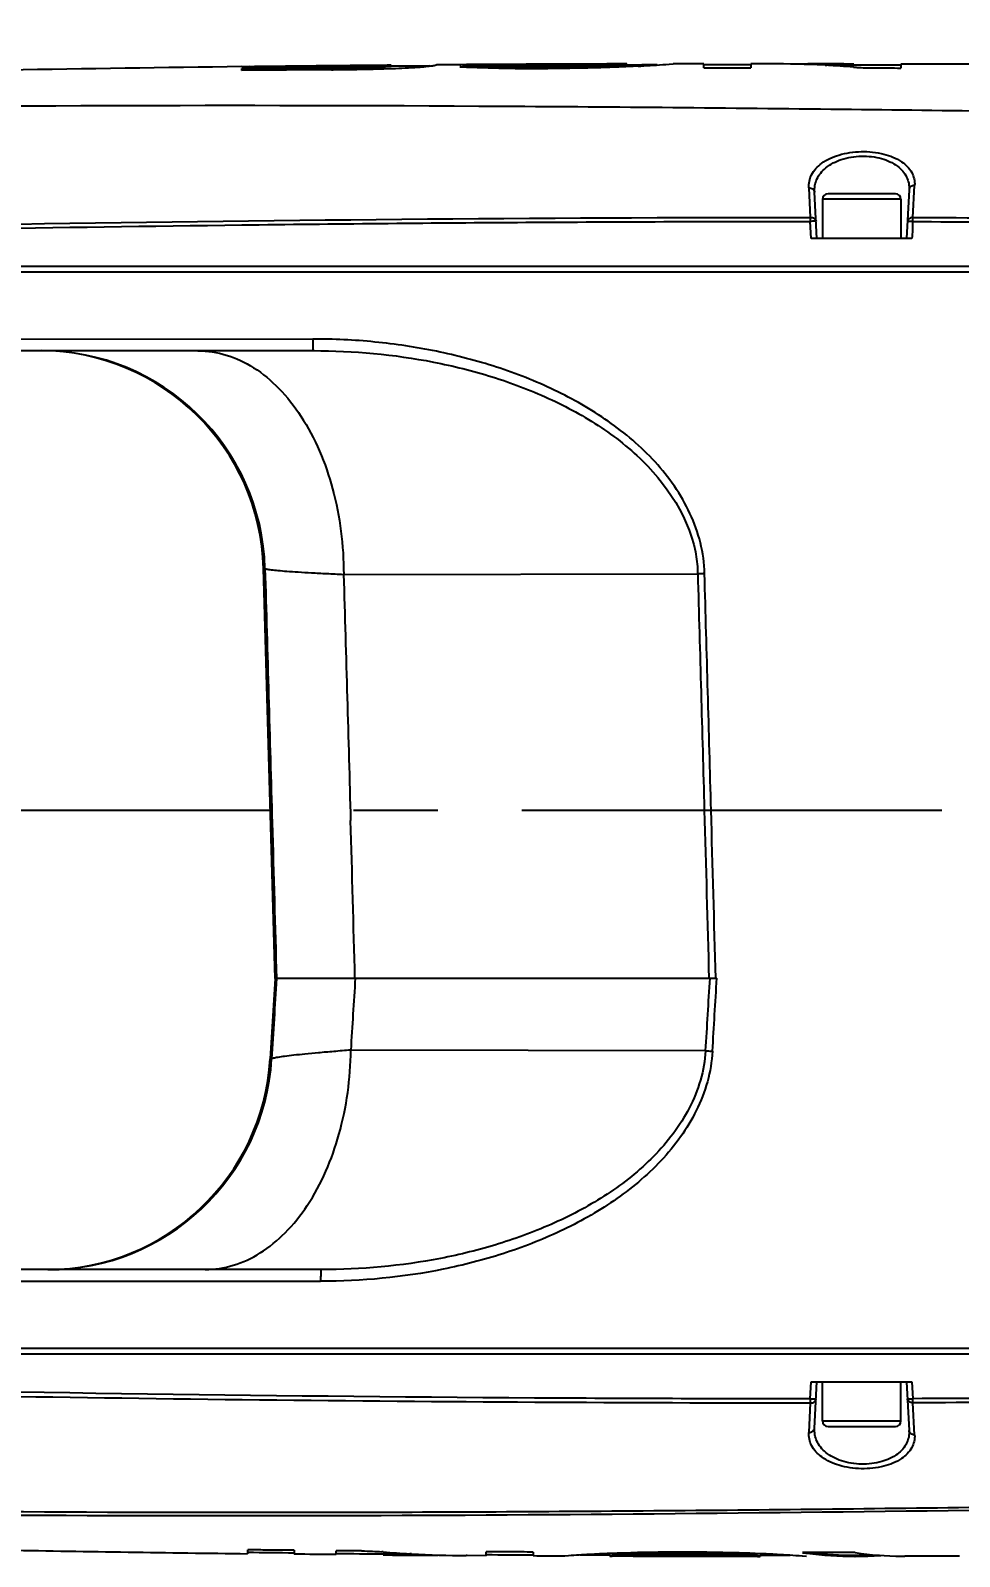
# Model space of a CAD drawing. Header units: millimetres. Extents: x 5828 to 6704, y 123 to 421.
# Drawn here: x 6401.92 to 6406.06, y 205.86 to 212.66 of the extents above; entities that cross this region are included whole.
import ezdxf
from ezdxf import colors
from ezdxf.entities.mleader import LeaderData, LeaderLine
from ezdxf.math import Vec2, Vec3

# ---------------------------------------------------------------- set-up
doc = ezdxf.new("R2010")
doc.units = ezdxf.units.MM
doc.linetypes.add('CENTER', pattern=[0.6, 0.375, -0.075, 0.075, -0.075])
for name, color, linetype in [('中心线', 7, 'Continuous'), ('外形图', 7, 'Continuous'), ('多重引线', 7, 'Continuous')]:
    doc.layers.add(name, color=color, linetype=linetype)
doc.styles.add('微软雅黑', font='msyh.ttc', dxfattribs={"height": 1.5})

msp = doc.modelspace()

# ---------------------------------------------------------------- linework, layer by layer
at = {"layer": '中心线', "linetype": 'CENTER', "ltscale": 5}
msp.add_line((6395.1097, 209.1865), (6433.2693, 209.1865), dxfattribs=at)
at = {"layer": '外形图', "color": 7, "linetype": 'Continuous'}
for p, q in [((6402.8952, 212.5037), (6402.8606, 212.5032)), ((6402.8608, 212.4855), (6402.8608, 212.4957)), ((6403.2558, 212.4949), (6402.8608, 212.4907)), ((6403.2605, 212.4897), (6402.8608, 212.4855)), ((6403.2604, 212.5), (6403.2557, 212.5)), ((6403.2558, 212.4949), (6403.2558, 212.5)), ((6403.2604, 212.495), (6403.2558, 212.4949)), ((6403.4708, 212.4996), (6403.4708, 212.5046)), ((6403.5265, 212.5043), (6403.5265, 212.5093)), ((6403.8386, 212.5121), (6403.7294, 212.5114)), ((6403.7294, 212.5114), (6403.7294, 212.5114)), ((6403.7294, 212.5114), (6403.7294, 212.5114)), ((6403.8339, 212.5026), (6403.8387, 212.5024)), ((6403.9743, 212.504), (6403.9743, 212.509)), ((6403.9789, 212.5089), (6403.9743, 212.509)), ((6403.9743, 212.504), (6403.9789, 212.5039)), ((6403.9789, 212.5039), (6403.9789, 212.5089)), ((6404.2258, 212.5014), (6404.2258, 212.5064)), ((6404.4791, 212.506), (6404.4791, 212.511)), ((6404.578, 212.5104), (6404.5669, 212.5098)), ((6404.578, 212.5154), (6404.567, 212.5148)), ((6404.578, 212.5104), (6404.578, 212.5154)), ((6404.578, 212.5154), (6404.578, 212.5154)), ((6404.578, 212.5104), (6404.578, 212.5104)), ((6404.7672, 212.5144), (6404.7846, 212.5158)), ((6404.7846, 212.5158), (6404.7846, 212.5158)), ((6404.9216, 212.4981), (6404.9216, 212.516)), ((6405.1312, 212.511), (6405.0612, 212.511)), ((6405.1312, 212.516), (6405.1312, 212.4981)), ((6405.2155, 212.516), (6405.1312, 212.516)), ((6405.4628, 212.5107), (6405.428, 212.5108)), ((6405.4628, 212.5095), (6405.4696, 212.5091)), ((6405.4628, 212.5094), (6405.4696, 212.5091)), ((6405.5906, 212.5011), (6405.5966, 212.5006)), ((6405.5906, 212.501), (6405.5966, 212.5006)), ((6405.5913, 212.5088), (6405.5913, 212.5138)), ((6405.6871, 212.5103), (6405.5913, 212.5105)), ((6405.6871, 212.5103), (6405.661, 212.5103)), ((6405.8009, 212.515), (6405.8009, 212.4972)), ((6405.3904, 211.9627), (6405.3971, 211.831)), ((6405.4267, 211.7365), (6405.4159, 211.9436)), ((6405.7767, 211.9365), (6405.4767, 211.9365)), ((6405.8381, 211.9543), (6405.8267, 211.7365)), ((6405.8551, 211.8303), (6405.8627, 211.9736)), ((6405.4517, 211.9115), (6405.4517, 211.7365)), ((6405.8017, 211.9115), (6405.4517, 211.9115)), ((6405.8017, 211.9115), (6405.8017, 211.7365)), ((6405.4008, 211.7365), (6405.3968, 211.8128)), ((6405.8508, 211.7365), (6405.4008, 211.7365)), ((6412.6251, 211.5865), (6397.4759, 211.5865)), ((6397.477, 211.6125), (6411.2023, 211.6125)), ((6397.4642, 211.2876), (6403.177, 211.2883)), ((6399.928, 211.2365), (6403.1796, 211.2365)), ((6403.0089, 208.4347), (6402.9578, 210.2644)), ((6402.9642, 210.2644), (6402.9578, 210.2644)), ((6403.3154, 210.2383), (6404.8943, 210.2405)), ((6403.0089, 208.4347), (6402.9873, 208.0763)), ((6403.0089, 208.4347), (6403.0155, 208.4347)), ((6403.3662, 208.4365), (6404.9801, 208.4365)), ((6404.9296, 208.1131), (6403.3475, 208.116)), ((6402.9873, 208.0763), (6402.9937, 208.0763)), ((6403.2149, 207.1365), (6399.7144, 207.1365)), ((6399.71, 207.0847), (6403.2123, 207.0847)), ((6397.4759, 206.7865), (6412.6269, 206.7865)), ((6397.477, 206.7604), (6411.2023, 206.7604)), ((6405.3968, 206.5601), (6405.4008, 206.6365)), ((6405.4008, 206.6365), (6405.8508, 206.6365)), ((6405.4159, 206.4294), (6405.4267, 206.6365)), ((6405.4517, 206.4615), (6405.4517, 206.6365)), ((6405.8017, 206.4615), (6405.8017, 206.6365)), ((6405.8267, 206.6365), (6405.8381, 206.4187)), ((6405.8508, 206.6365), (6405.8548, 206.5609)), ((6405.3971, 206.542), (6405.3904, 206.4102)), ((6405.8627, 206.3994), (6405.8551, 206.5427)), ((6405.4517, 206.4615), (6405.8017, 206.4615)), ((6405.4767, 206.4365), (6405.7767, 206.4365)), ((6402.8869, 205.8694), (6402.8869, 205.8868)), ((6403.095, 205.8845), (6403.095, 205.8671)), ((6403.2812, 205.8652), (6403.2812, 205.8826)), ((6403.4915, 205.8775), (6403.4855, 205.878)), ((6403.4915, 205.8774), (6403.4855, 205.878)), ((6403.4909, 205.8699), (6403.4909, 205.8649)), ((6403.6184, 205.8685), (6403.6109, 205.8689)), ((6403.6184, 205.8685), (6403.6109, 205.8689)), ((6403.6145, 205.8624), (6403.6184, 205.8624)), ((6403.6145, 205.8624), (6403.6184, 205.8624)), ((6403.8657, 205.8607), (6403.8619, 205.8607)), ((6403.9509, 205.8602), (6403.8657, 205.8607)), ((6403.9509, 205.8602), (6403.9509, 205.8777)), ((6404.1606, 205.8766), (6404.1606, 205.8591)), ((6404.3182, 205.8599), (6404.2963, 205.8585)), ((6404.5023, 205.8628), (6404.3685, 205.8632)), ((6404.5043, 205.8702), (6404.5018, 205.8701)), ((6404.5023, 205.8628), (6404.5129, 205.8634)), ((6404.5023, 205.8628), (6404.5023, 205.8578)), ((6404.5023, 205.8628), (6404.5023, 205.8628)), ((6404.6015, 205.8669), (6404.6015, 205.8619)), ((6404.8385, 205.8701), (6404.8385, 205.8651)), ((6405.0731, 205.8663), (6405.0731, 205.8613)), ((6405.1619, 205.8625), (6405.1731, 205.862)), ((6405.1731, 205.862), (6405.173, 205.862)), ((6405.1731, 205.862), (6405.1731, 205.857)), ((6405.3079, 205.862), (6405.1731, 205.862)), ((6405.2418, 205.862), (6405.1731, 205.862)), ((6405.5979, 205.8747), (6405.5963, 205.8749)), ((6405.5979, 205.8747), (6405.5963, 205.8749)), ((6404.3026, 205.8589), (6404.2965, 205.8585)), ((6404.5023, 205.8578), (6404.5128, 205.8584)), ((6404.5023, 205.8578), (6404.5023, 205.8578)), ((6404.5024, 205.8578), (6404.5023, 205.8578)), ((6405.162, 205.8575), (6405.1731, 205.857)), ((6405.1731, 205.857), (6405.173, 205.857)), ((6405.3619, 205.8584), (6405.3607, 205.8585)), ((6405.3795, 205.8571), (6405.3619, 205.8584)), ((6405.3795, 205.8571), (6405.3795, 205.8571)), ((6405.5957, 205.8575), (6405.5967, 205.8575)), ((6405.5957, 205.8575), (6405.5967, 205.8575))]:
    msp.add_line(p, q, dxfattribs=at)
for centre, radius, start, end in [((6404.7585, 51.2794), 161.235, 90.674451, 91.044346), ((6404.9104, 38.98), 173.5348, 90.544798, 90.665373), ((6403.0996, 229.0837), 16.5844, 270.5554, 270.69057), ((6403.0998, 229.0326), 16.5384, 270.5566, 270.69195), ((6403.4105, 213.7506), 1.2524, 272.75979, 273.41314), ((6404.9222, 38.0943), 174.4162, 90.401511, 90.458557), ((6404.2657, 204.4906), 8.0237, 92.7499, 93.08448), ((6405.0444, 21.537), 190.9789, 90.245608, 90.361735), ((6404.1882, 220.3932), 7.8985, 267.46407, 270.27294), ((6404.2658, 204.4884), 8.0259, 92.08086, 92.74992), ((6404.2658, 204.4877), 8.0216, 92.082, 92.67704), ((6404.1839, 220.5576), 8.0514, 268.5416, 270.29834), ((6404.1837, 220.5444), 8.0432, 268.54113, 270.29966), ((6404.2077, 220.4327), 7.9264, 270.13068, 271.96196), ((6404.2075, 220.4292), 7.9278, 270.13238, 271.96334), ((6404.2209, 219.4865), 6.9803, 272.11944, 272.84147), ((6404.2222, 219.4478), 6.9466, 272.11935, 272.84478), ((6405.0685, 17.2855), 195.2255, 90.104083, 90.143962), ((6405.0682, 17.3817), 195.1294, 90.10391, 90.143941), ((6404.1765, 220.6017), 8.1089, 273.19531, 273.37665), ((6404.2231, 219.835), 7.3407, 273.36565, 274.2505), ((6405.213, 207.7374), 4.7786, 87.00374, 89.97047), ((6405.4551, 207.697), 4.8187, 89.90769, 91.35991), ((6405.2123, 207.7249), 4.7912, 85.47111, 86.92145), ((6405.4767, 211.9115), 0.025, 90, 180), ((6405.7767, 211.9115), 0.025, 0, 90), ((6401.9582, 210.2365), 1, 1.6, 89.61314), ((6401.9647, 210.2367), 0.9998, 1.58912, 89.98904), ((6079.88, 199.9646), 323.5964, 1.500185, 1.624864), ((6473.6111, 203.891), 70.3911, 176.297605, 176.558972), ((6401.9891, 208.1365), 1, 270.38587, 356.55), ((6401.9957, 208.1363), 0.9998, 270.01045, 356.56129), ((6405.4202, 427.8398), 221.2975, 268.721407, 269.994013), ((6405.4767, 206.4615), 0.025, 180, 270), ((6405.7767, 206.4615), 0.025, 270, 0), ((6404.7616, 367.2889), 161.4304, 268.955805, 269.334575), ((6404.9858, 387.7111), 181.8488, 269.462913, 269.528981), ((6403.892, 210.6315), 4.7709, 265.18457, 266.62147), ((6404.9858, 387.7111), 181.8488, 269.567922, 269.578726), ((6403.8914, 210.6213), 4.7606, 266.7125, 269.64418), ((6403.6506, 210.6578), 4.7956, 269.61568, 271.01672), ((6405.036, 395.164), 189.3019, 269.671572, 269.735025), ((6404.7669, 199.4239), 6.4517, 93.1534, 93.98764), ((6404.7539, 199.6307), 6.2445, 92.31311, 93.13869), ((6404.817, 199.3136), 6.5518, 91.88525, 92.661), ((6404.8163, 199.3406), 6.5299, 91.88575, 92.66383), ((6404.8124, 198.9876), 6.8825, 89.78303, 91.7562), ((6404.8123, 198.9839), 6.8812, 89.78229, 91.75583), ((6404.8485, 198.1756), 7.7005, 87.20509, 90.07482), ((6404.8449, 198.8738), 6.9963, 88.13091, 90.05274), ((6404.8449, 198.864), 7.0011, 88.13213, 90.05263), ((6404.7992, 198.4261), 7.4453, 87.20705, 87.8914), ((6404.7984, 198.3979), 7.4685, 87.20964, 87.89206), ((6404.7907, 197.6567), 8.2216, 86.80133, 86.97927), ((6404.8536, 198.7107), 7.1658, 85.93893, 86.83282), ((6405.5958, 207.4553), 1.598, 261.57999, 262.2892), ((6405.5927, 207.431), 1.5735, 262.27968, 270.10739), ((6405.5926, 207.4328), 1.5703, 263.016, 270.11175), ((6405.0923, 435.7591), 229.8974, 270.125447, 270.15288), ((6405.5922, 207.4228), 1.5653, 270.168, 274.35725), ((6405.8157, 207.2946), 1.4366, 261.28062, 269.54562), ((6405.8149, 207.2783), 1.4202, 269.57146, 270.18061)]:
    msp.add_arc(centre, radius, start, end, dxfattribs=at)
for points, knots in [([(6403.2558, 212.5), (6403.2229, 212.4996), (6403.1653, 212.4981), (6403.083, 212.4976), (6402.9842, 212.4985), (6402.9102, 212.4963), (6402.8608, 212.4957)], [0, 0, 0, 0, 0.250004, 0.437498, 0.625003, 1, 1, 1, 1]), ([(6403.2603, 212.4897), (6403.2821, 212.4899), (6403.3683, 212.4909), (6403.4544, 212.4924), (6403.5186, 212.4945)], [0, 0, 0, 0, 0.254036, 1, 1, 1, 1]), ([(6403.4708, 212.5046), (6403.4588, 212.504), (6403.4017, 212.5018), (6403.3446, 212.501), (6403.2995, 212.5004)], [0, 0, 0, 0, 0.209801, 1, 1, 1, 1]), ([(6403.4708, 212.4996), (6403.4588, 212.499), (6403.4017, 212.4968), (6403.3446, 212.496), (6403.2995, 212.4954)], [0, 0, 0, 0, 0.209801, 1, 1, 1, 1]), ([(6403.5265, 212.5093), (6403.5219, 212.5082), (6403.5033, 212.5066), (6403.4847, 212.5053), (6403.4708, 212.5046)], [0, 0, 0, 0, 0.253467, 1, 1, 1, 1]), ([(6403.5265, 212.5043), (6403.5229, 212.5035), (6403.509, 212.5021), (6403.4952, 212.501), (6403.485, 212.5003)], [0, 0, 0, 0, 0.270024, 1, 1, 1, 1]), ([(6403.5186, 212.4945), (6403.5565, 212.4957), (6403.6161, 212.4983), (6403.6757, 212.5031), (6403.6974, 212.5058)], [0, 0, 0, 0, 0.63417, 1, 1, 1, 1]), ([(6403.6974, 212.5058), (6403.7019, 212.5064), (6403.7122, 212.5078), (6403.7226, 212.5094), (6403.7283, 212.511)], [0, 0, 0, 0, 0.433525, 1, 1, 1, 1]), ([(6403.7283, 212.511), (6403.7286, 212.5111), (6403.7288, 212.5113), (6403.7294, 212.5113), (6403.7294, 212.5114)], [0, 0, 0, 0, 0.753129, 1, 1, 1, 1]), ([(6404.6285, 212.5054), (6404.5997, 212.5039), (6404.4656, 212.4977), (6404.3313, 212.4952), (6404.2258, 212.4948)], [0, 0, 0, 0, 0.214242, 1, 1, 1, 1]), ([(6405.5913, 212.5138), (6405.5806, 212.5141), (6405.5538, 212.5155), (6405.511, 212.5148), (6405.4789, 212.5157), (6405.4628, 212.5157)], [0, 0, 0, 0, 0.250069, 0.625022, 1, 1, 1, 1]), ([(6405.4628, 212.5107), (6405.4735, 212.5107), (6405.5003, 212.5099), (6405.5431, 212.5107), (6405.5752, 212.5093), (6405.5913, 212.5088)], [0, 0, 0, 0, 0.249988, 0.624949, 1, 1, 1, 1]), ([(6405.5966, 212.5006), (6405.6026, 212.5001), (6405.6327, 212.4982), (6405.6629, 212.4975), (6405.687, 212.4975)], [0, 0, 0, 0, 0.200355, 1, 1, 1, 1]), ([(6412.4768, 212.033), (6411.561, 212.1229), (6410.1875, 212.2089), (6408.3509, 212.2676), (6406.9553, 212.294), (6405.5126, 212.3135), (6403.3478, 212.3336), (6401.661, 212.3303), (6400.4767, 212.3137)], [0, 0, 0, 0, 0.229904, 0.343574, 0.459126, 0.578614, 0.704076, 1, 1, 1, 1]), ([(6405.3904, 211.9627), (6405.3894, 211.9826), (6405.399, 212.0265), (6405.4499, 212.0798), (6405.5287, 212.1148), (6405.6246, 212.1284), (6405.7211, 212.1187), (6405.8012, 212.0872), (6405.8539, 212.0364), (6405.8637, 211.993), (6405.8627, 211.9736)], [0, 0, 0, 0, 0.095182, 0.203768, 0.340146, 0.501297, 0.663004, 0.799675, 0.906793, 1, 1, 1, 1]), ([(6405.4159, 211.9436), (6405.4148, 211.9631), (6405.4226, 212.0054), (6405.4671, 212.0588), (6405.5381, 212.0944), (6405.625, 212.1082), (6405.7123, 212.0983), (6405.7848, 212.0664), (6405.8312, 212.0152), (6405.8391, 211.9735), (6405.8381, 211.9543)], [0, 0, 0, 0, 0.100721, 0.211282, 0.345293, 0.501559, 0.658209, 0.792245, 0.901215, 1, 1, 1, 1]), ([(6405.3904, 211.9627), (6405.3965, 211.9629), (6405.4086, 211.9601), (6405.4156, 211.9489), (6405.4159, 211.9436)], [0, 0, 0, 0, 0.53499, 1, 1, 1, 1]), ([(6405.8627, 211.9736), (6405.8567, 211.9736), (6405.845, 211.9705), (6405.8384, 211.9595), (6405.8381, 211.9543)], [0, 0, 0, 0, 0.530748, 1, 1, 1, 1]), ([(6400.4819, 211.7574), (6401.3005, 211.7745), (6402.5289, 211.7954), (6404.1672, 211.8105), (6404.9869, 211.8127), (6405.3968, 211.8128)], [0, 0, 0, 0, 0.499728, 0.749813, 1, 1, 1, 1]), ([(6400.4822, 211.7756), (6400.9056, 211.7844), (6402.5437, 211.8154), (6404.1822, 211.8312), (6405.3971, 211.8307)], [0, 0, 0, 0, 0.258451, 1, 1, 1, 1]), ([(6405.3971, 211.831), (6405.3971, 211.8298), (6405.3968, 211.8239), (6405.3968, 211.8179), (6405.3968, 211.8132)], [0, 0, 0, 0, 0.204988, 1, 1, 1, 1]), ([(6405.4227, 211.813), (6405.4227, 211.8132), (6405.4217, 211.8132), (6405.4205, 211.8134), (6405.418, 211.8134), (6405.4133, 211.8135), (6405.4061, 211.8133), (6405.4, 211.813), (6405.3968, 211.8128)], [0, 0, 0, 0, 0.021547, 0.079314, 0.172089, 0.296637, 0.621502, 1, 1, 1, 1]), ([(6405.3971, 211.831), (6405.4032, 211.8312), (6405.4151, 211.8288), (6405.4224, 211.8181), (6405.4227, 211.813)], [0, 0, 0, 0, 0.544734, 1, 1, 1, 1]), ([(6405.8551, 211.8303), (6405.8492, 211.8303), (6405.8378, 211.8276), (6405.8309, 211.8172), (6405.8307, 211.8122)], [0, 0, 0, 0, 0.543775, 1, 1, 1, 1]), ([(6405.8534, 211.8121), (6405.8505, 211.8123), (6405.8451, 211.8125), (6405.8387, 211.8127), (6405.8347, 211.8126), (6405.8326, 211.8126), (6405.8315, 211.8124), (6405.8307, 211.8124), (6405.8307, 211.8122)], [0, 0, 0, 0, 0.387525, 0.710248, 0.832553, 0.923066, 0.97916, 1, 1, 1, 1]), ([(6405.8548, 211.8124), (6405.8548, 211.8141), (6405.8548, 211.82), (6405.8549, 211.826), (6405.8551, 211.8303)], [0, 0, 0, 0, 0.284262, 1, 1, 1, 1]), ([(6405.8548, 211.8121), (6406.3008, 211.8109), (6407.193, 211.8036), (6408.3083, 211.7859), (6409.2003, 211.7613), (6409.8691, 211.7327), (6410.5371, 211.6891), (6410.981, 211.641), (6411.2023, 211.6125)], [0, 0, 0, 0, 0.249941, 0.499933, 0.624943, 0.749958, 0.874978, 1, 1, 1, 1]), ([(6405.8551, 211.8304), (6406.3707, 211.8288), (6407.3589, 211.8202), (6408.7715, 211.7954), (6410.0405, 211.7483), (6410.8356, 211.6802), (6411.2048, 211.6303)], [0, 0, 0, 0, 0.288797, 0.553477, 0.791345, 1, 1, 1, 1]), ([(6404.9252, 210.2416), (6404.9248, 210.2879), (6404.9109, 210.3806), (6404.8638, 210.5121), (6404.7941, 210.6332), (6404.6777, 210.7778), (6404.4998, 210.9287), (6404.2578, 211.0665), (6403.9988, 211.1683), (6403.7296, 211.2382), (6403.4547, 211.2792), (6403.2695, 211.2889), (6403.177, 211.2882)], [0, 0, 0, 0, 0.062575, 0.125206, 0.187749, 0.250359, 0.375199, 0.50012, 0.625085, 0.750044, 0.875038, 1, 1, 1, 1]), ([(6403.177, 211.2883), (6403.177, 211.2818), (6403.1771, 211.2696), (6403.1775, 211.2552), (6403.1781, 211.246), (6403.1785, 211.2409), (6403.179, 211.2385), (6403.1793, 211.2365), (6403.1797, 211.2365)], [0, 0, 0, 0, 0.377695, 0.701056, 0.825861, 0.919329, 0.977618, 1, 1, 1, 1]), ([(6402.665, 211.2358), (6402.7077, 211.2359), (6402.7957, 211.2223), (6402.9198, 211.1631), (6403.0328, 211.0686), (6403.1682, 210.895), (6403.2845, 210.6139), (6403.3152, 210.3667), (6403.3154, 210.2383)], [0, 0, 0, 0, 0.098181, 0.201175, 0.312498, 0.433883, 0.704559, 1, 1, 1, 1]), ([(6403.1797, 211.2363), (6403.3592, 211.2364), (6403.6296, 211.2116), (6403.9787, 211.1246), (6404.2316, 211.0292), (6404.4296, 210.9213), (6404.5747, 210.814), (6404.7701, 210.6357), (6404.8942, 210.4169), (6404.8943, 210.2405)], [0, 0, 0, 0, 0.250909, 0.3765, 0.502103, 0.62769, 0.690519, 0.753447, 1, 1, 1, 1]), ([(6402.9642, 210.2644), (6402.9649, 210.2637), (6402.9679, 210.2628), (6402.9734, 210.2615), (6402.9817, 210.2602), (6402.998, 210.2581), (6403.025, 210.2554), (6403.065, 210.2522), (6403.1148, 210.2488), (6403.174, 210.2453), (6403.2417, 210.2418), (6403.2897, 210.2395), (6403.315, 210.2383)], [0, 0, 0, 0, 0.008806, 0.024997, 0.048762, 0.080114, 0.165331, 0.279703, 0.422037, 0.590827, 0.784311, 1, 1, 1, 1]), ([(6404.9252, 210.2416), (6404.9224, 210.2415), (6404.9123, 210.2412), (6404.9021, 210.2408), (6404.8948, 210.2405)], [0, 0, 0, 0, 0.271116, 1, 1, 1, 1]), ([(6403.0155, 208.4347), (6403.0155, 208.4346), (6403.0156, 208.4354), (6403.0156, 208.4355), (6403.0156, 208.4358)], [0, 0, 0, 0, 0.231406, 1, 1, 1, 1]), ([(6403.0157, 208.4357), (6403.0185, 208.4363), (6403.028, 208.4361), (6403.0473, 208.4366), (6403.0772, 208.4363), (6403.1173, 208.4363), (6403.1671, 208.4363), (6403.2514, 208.4363), (6403.3191, 208.4363), (6403.367, 208.4365)], [0, 0, 0, 0, 0.024695, 0.080013, 0.165398, 0.27993, 0.422359, 0.591122, 1, 1, 1, 1]), ([(6402.6976, 207.1374), (6402.7397, 207.1373), (6402.8266, 207.1505), (6402.9492, 207.2082), (6403.0611, 207.3005), (6403.1959, 207.4703), (6403.3129, 207.7462), (6403.3458, 207.9893), (6403.3475, 208.116)], [0, 0, 0, 0, 0.098364, 0.201449, 0.312733, 0.433972, 0.704318, 1, 1, 1, 1]), ([(6403.347, 208.116), (6403.3216, 208.1139), (6403.2734, 208.1099), (6403.2052, 208.1041), (6403.1457, 208.0985), (6403.0955, 208.0932), (6403.0552, 208.0884), (6403.0279, 208.0846), (6403.0114, 208.0817), (6403.003, 208.08), (6402.9974, 208.0784), (6402.9944, 208.0771), (6402.9937, 208.0763)], [0, 0, 0, 0, 0.214701, 0.407561, 0.57603, 0.718293, 0.832858, 0.91845, 0.950038, 0.974085, 0.990637, 1, 1, 1, 1]), ([(6404.9606, 208.111), (6404.9578, 208.0651), (6404.9423, 207.9738), (6404.8757, 207.8018), (6404.7382, 207.6137), (6404.5251, 207.4372), (6404.2843, 207.3021), (6404.0271, 207.2026), (6403.6716, 207.1107), (6403.3955, 207.0845), (6403.2123, 207.0847)], [0, 0, 0, 0, 0.062628, 0.125268, 0.250168, 0.3751, 0.500099, 0.625149, 0.750172, 1, 1, 1, 1]), ([(6404.9296, 208.1131), (6404.9252, 208.0243), (6404.8703, 207.8482), (6404.7057, 207.6339), (6404.4948, 207.4668), (6404.2586, 207.3398), (6404.0074, 207.2464), (6403.6612, 207.161), (6403.3931, 207.1366), (6403.2151, 207.1368)], [0, 0, 0, 0, 0.124796, 0.249805, 0.374823, 0.4999, 0.624993, 0.750068, 1, 1, 1, 1]), ([(6404.9302, 208.1131), (6404.9324, 208.1129), (6404.9426, 208.1121), (6404.9527, 208.1115), (6404.9606, 208.111)], [0, 0, 0, 0, 0.221812, 1, 1, 1, 1]), ([(6403.2151, 207.1365), (6403.2147, 207.1365), (6403.2144, 207.1345), (6403.2139, 207.1321), (6403.2135, 207.127), (6403.2129, 207.1178), (6403.2124, 207.1034), (6403.2123, 207.0912), (6403.2123, 207.0847)], [0, 0, 0, 0, 0.022007, 0.079977, 0.173184, 0.297864, 0.621611, 1, 1, 1, 1]), ([(6411.2023, 206.7604), (6410.76, 206.7017), (6409.8692, 206.6324), (6408.5314, 206.5907), (6407.193, 206.5694), (6406.3008, 206.562), (6405.8548, 206.5609)], [0, 0, 0, 0, 0.250002, 0.500035, 0.750043, 1, 1, 1, 1]), ([(6411.2048, 206.7427), (6410.8356, 206.6928), (6410.0405, 206.6247), (6408.7715, 206.5776), (6407.3589, 206.5528), (6406.3707, 206.5442), (6405.8551, 206.5425)], [0, 0, 0, 0, 0.208655, 0.446524, 0.711204, 1, 1, 1, 1]), ([(6405.3968, 206.5601), (6404.9869, 206.5601), (6403.3485, 206.565), (6401.7102, 206.5899), (6400.4819, 206.6156)], [0, 0, 0, 0, 0.250188, 1, 1, 1, 1]), ([(6405.3968, 206.5601), (6405.4, 206.56), (6405.4061, 206.5597), (6405.4133, 206.5595), (6405.418, 206.5595), (6405.4205, 206.5596), (6405.4217, 206.5598), (6405.4227, 206.5598), (6405.4227, 206.56)], [0, 0, 0, 0, 0.378491, 0.703352, 0.827901, 0.920678, 0.978449, 1, 1, 1, 1]), ([(6405.3968, 206.5598), (6405.3968, 206.5581), (6405.3968, 206.5521), (6405.3969, 206.5462), (6405.3971, 206.542)], [0, 0, 0, 0, 0.284143, 1, 1, 1, 1]), ([(6405.3971, 206.542), (6405.4032, 206.5417), (6405.4151, 206.5441), (6405.4224, 206.5549), (6405.4227, 206.56)], [0, 0, 0, 0, 0.54502, 1, 1, 1, 1]), ([(6405.8307, 206.5608), (6405.8307, 206.5606), (6405.8316, 206.5606), (6405.8327, 206.5604), (6405.835, 206.5604), (6405.8393, 206.5603), (6405.846, 206.5605), (6405.8517, 206.5608), (6405.8548, 206.5609)], [0, 0, 0, 0, 0.020978, 0.077657, 0.168978, 0.292046, 0.615824, 1, 1, 1, 1]), ([(6405.8551, 206.5427), (6405.8492, 206.5427), (6405.8378, 206.5453), (6405.8309, 206.5558), (6405.8307, 206.5608)], [0, 0, 0, 0, 0.543966, 1, 1, 1, 1]), ([(6405.8551, 206.5427), (6405.8551, 206.5439), (6405.8549, 206.5499), (6405.8548, 206.5559), (6405.8548, 206.5606)], [0, 0, 0, 0, 0.204752, 1, 1, 1, 1]), ([(6405.8627, 206.3994), (6405.8637, 206.38), (6405.8539, 206.3366), (6405.8012, 206.2858), (6405.7212, 206.2544), (6405.6248, 206.2445), (6405.5288, 206.2582), (6405.45, 206.2932), (6405.399, 206.3464), (6405.3894, 206.3904), (6405.3904, 206.4102)], [0, 0, 0, 0, 0.093159, 0.200207, 0.336786, 0.498398, 0.65964, 0.796109, 0.904758, 1, 1, 1, 1]), ([(6405.3904, 206.4102), (6405.3965, 206.41), (6405.4086, 206.4129), (6405.4156, 206.4241), (6405.4159, 206.4294)], [0, 0, 0, 0, 0.534993, 1, 1, 1, 1]), ([(6405.8381, 206.4187), (6405.8391, 206.3996), (6405.8312, 206.3579), (6405.785, 206.3068), (6405.7127, 206.2748), (6405.6254, 206.2648), (6405.5385, 206.2785), (6405.4673, 206.314), (6405.4226, 206.3674), (6405.4148, 206.4098), (6405.4159, 206.4294)], [0, 0, 0, 0, 0.098556, 0.207277, 0.341066, 0.497562, 0.65394, 0.788274, 0.899089, 1, 1, 1, 1]), ([(6405.8627, 206.3994), (6405.8567, 206.3994), (6405.845, 206.4025), (6405.8384, 206.4134), (6405.8381, 206.4187)], [0, 0, 0, 0, 0.530742, 1, 1, 1, 1]), ([(6400.4823, 206.0711), (6401.4814, 206.0565), (6402.9807, 206.05), (6404.98, 206.0623), (6406.4803, 206.0806), (6407.9809, 206.1048), (6409.4816, 206.1466), (6410.9812, 206.2229), (6411.979, 206.3058), (6412.4768, 206.3583)], [0, 0, 0, 0, 0.249745, 0.374703, 0.499706, 0.624747, 0.749818, 0.874904, 1, 1, 1, 1]), ([(6400.4858, 206.0545), (6401.4845, 206.0406), (6403.4832, 206.0331), (6407.4809, 206.076), (6410.4854, 206.141), (6412.4767, 206.3325)], [0, 0, 0, 0, 0.249758, 0.499745, 1, 1, 1, 1]), ([(6403.095, 205.8845), (6403.0777, 205.8847), (6403.0343, 205.886), (6402.9649, 205.8851), (6402.9129, 205.8865), (6402.8869, 205.8868)], [0, 0, 0, 0, 0.250005, 0.625001, 1, 1, 1, 1]), ([(6403.3951, 205.8816), (6403.4116, 205.8814), (6403.4417, 205.8804), (6403.4719, 205.8792), (6403.4855, 205.878)], [0, 0, 0, 0, 0.546143, 1, 1, 1, 1]), ([(6403.4909, 205.8649), (6403.5012, 205.8646), (6403.5269, 205.8629), (6403.5681, 205.8639), (6403.599, 205.8625), (6403.6145, 205.8624)], [0, 0, 0, 0, 0.250104, 0.625022, 1, 1, 1, 1]), ([(6404.1606, 205.8766), (6404.1431, 205.8767), (6404.0994, 205.8773), (6404.0295, 205.8769), (6403.9771, 205.8775), (6403.9509, 205.8777)], [0, 0, 0, 0, 0.250001, 0.625, 1, 1, 1, 1]), ([(6404.8385, 205.8761), (6404.8088, 205.8761), (6404.6974, 205.8758), (6404.586, 205.8735), (6404.5043, 205.8702)], [0, 0, 0, 0, 0.265923, 1, 1, 1, 1])]:
    msp.add_open_spline(points, degree=3, knots=knots, dxfattribs=at)
for points in [[(6403.5265, 212.5093), (6403.4378, 212.5086), (6403.3491, 212.5078), (6403.2603, 212.5069)], [(6404.578, 212.5154), (6404.4605, 212.5151), (6404.3431, 212.5147), (6404.2257, 212.5142)], [(6404.9216, 212.516), (6404.8759, 212.5159), (6404.8303, 212.5159), (6404.7846, 212.5158)], [(6405.0612, 212.511), (6405.0147, 212.511), (6404.9681, 212.511), (6404.9216, 212.511)], [(6404.9216, 212.4981), (6404.9915, 212.4981), (6405.0613, 212.4982), (6405.1312, 212.4981)], [(6405.687, 212.4975), (6405.725, 212.4974), (6405.763, 212.4973), (6405.8009, 212.4972)], [(6405.8009, 212.51), (6405.763, 212.5101), (6405.725, 212.5102), (6405.6871, 212.5103)], [(6406.1248, 212.5137), (6406.0168, 212.5142), (6405.9089, 212.5146), (6405.8009, 212.515)], [(6405.8534, 211.8121), (6405.8541, 211.7869), (6405.8521, 211.7617), (6405.8508, 211.7365)], [(6402.9642, 210.2644), (6402.975, 209.8861), (6402.9857, 209.5078), (6402.9963, 209.1295)], [(6403.315, 210.2383), (6403.3256, 209.8723), (6403.336, 209.5063), (6403.3463, 209.1403)], [(6404.8948, 210.2405), (6404.9048, 209.8891), (6404.9146, 209.5376), (6404.9242, 209.1861)], [(6404.9546, 209.1865), (6404.945, 209.5382), (6404.9351, 209.8899), (6404.9252, 210.2416)], [(6402.9963, 209.1295), (6403.0028, 208.8982), (6403.0092, 208.667), (6403.0156, 208.4357)], [(6404.9242, 209.1861), (6404.9312, 208.9362), (6404.938, 208.6864), (6404.9448, 208.4365)], [(6404.9752, 208.4365), (6404.9684, 208.6865), (6404.9616, 208.9365), (6404.9546, 209.1865)], [(6403.0155, 208.4347), (6403.0082, 208.3152), (6403.001, 208.1958), (6402.9937, 208.0763)], [(6404.9302, 208.1131), (6404.9367, 208.2209), (6404.9432, 208.3287), (6404.9497, 208.4365)], [(6404.9606, 208.111), (6404.9671, 208.2195), (6404.9736, 208.328), (6404.9801, 208.4365)], [(6403.095, 205.8721), (6403.0256, 205.8728), (6402.9562, 205.8736), (6402.8868, 205.8744)], [(6403.2812, 205.8652), (6403.2191, 205.8658), (6403.157, 205.8664), (6403.095, 205.8671)], [(6403.3951, 205.8816), (6403.3571, 205.8819), (6403.3192, 205.8823), (6403.2812, 205.8826)], [(6403.5321, 205.8683), (6403.5183, 205.8686), (6403.5046, 205.8695), (6403.4909, 205.8699)], [(6403.5732, 205.8683), (6403.5595, 205.8685), (6403.5458, 205.8681), (6403.5321, 205.8683)], [(6403.6145, 205.8674), (6403.6007, 205.8675), (6403.587, 205.8682), (6403.5732, 205.8683)], [(6405.5963, 205.8749), (6405.5181, 205.8747), (6405.44, 205.8746), (6405.3618, 205.8745)], [(6404.2963, 205.8585), (6404.251, 205.8587), (6404.2058, 205.8589), (6404.1605, 205.8591)], [(6404.8384, 205.8571), (6404.7264, 205.8573), (6404.6144, 205.8575), (6404.5023, 205.8578)], [(6405.1731, 205.857), (6405.0615, 205.8569), (6404.95, 205.857), (6404.8384, 205.8571)], [(6406.0627, 205.859), (6405.9816, 205.8586), (6405.9005, 205.8583), (6405.8194, 205.8581)]]:
    msp.add_open_spline(points, degree=3, dxfattribs=at)

# ---------------------------------------------------------------- leaders
at = {"layer": '多重引线'}
ml = msp.add_multileader_mtext('Standard', dxfattribs=at)
ml.set_content('2×M4 depth8', style='微软雅黑')
ml.set_leader_properties()
ml.build(insert=Vec2(0, 0))
ml.multileader.update_dxf_attribs({"text_left_attachment_type": 5, "text_right_attachment_type": 5, "dogleg_length": 1, "arrow_head_size": 1.25})
ctx = ml.context
ctx.base_point, ctx.char_height, ctx.arrow_head_size, ctx.landing_gap_size, ctx.plane_origin = Vec3(6396.0403, 215.5674), 1.5, 1.25, 0.5, Vec3(6417.8017, 209.8115)
ctx.left_attachment, ctx.right_attachment, ctx.text_align_type = 5, 5, 2
notes = []
notes.append((ctx, [(0, (1, 1, 0), (6410.9351, 215.5674), (-1, 0), 1, [(0, [(6417.8017, 209.8115)], 0, [])])]))
ctx.mtext.insert, ctx.mtext.alignment, ctx.mtext.flow_direction = Vec3(6409.4351, 217.6455), 3, 5
for ctx, leaders in notes:
    for number, flags, end, landing, length, lines in leaders:
        leader = LeaderData()
        leader.index, (leader.has_last_leader_line, leader.has_dogleg_vector, leader.attachment_direction) = number, flags
        leader.last_leader_point, leader.dogleg_vector, leader.dogleg_length = Vec3(end), Vec3(landing), length
        for number, points, colour, breaks in lines:
            line = LeaderLine()
            line.index, line.vertices, line.color, line.breaks = number, Vec3.list(points), colors.encode_raw_color(colour), breaks
            leader.lines.append(line)
        ctx.leaders.append(leader)

doc.saveas('drawing.dxf')
